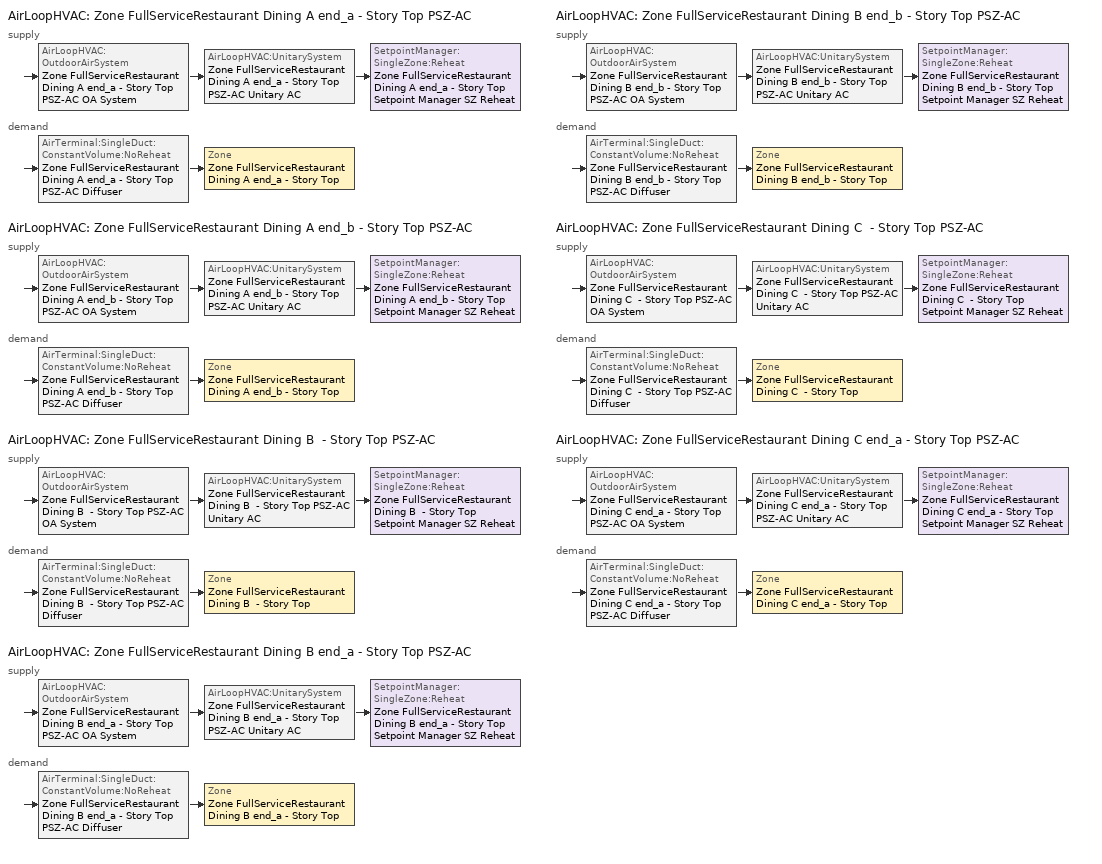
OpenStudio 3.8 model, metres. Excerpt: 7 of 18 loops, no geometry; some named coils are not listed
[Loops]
AirLoopHVAC 'Zone FullServiceRestaurant Dining A end_a - Story Top PSZ-AC'
 supply: AirLoopHVAC:OutdoorAirSystem 'Zone FullServiceRestaurant Dining A end_a - Story Top PSZ-AC OA System' > AirLoopHVAC:UnitarySystem 'Zone FullServiceRestaurant Dining A end_a - Story Top PSZ-AC Unitary AC' > SetpointManager:SingleZone:Reheat 'Zone FullServiceRestaurant Dining A end_a - Story Top Setpoint Manager SZ Reheat'
 demand: AirTerminal:SingleDuct:ConstantVolume:NoReheat 'Zone FullServiceRestaurant Dining A end_a - Story Top PSZ-AC Diffuser' > Zone 'Zone FullServiceRestaurant Dining A end_a - Story Top'
AirLoopHVAC 'Zone FullServiceRestaurant Dining A end_b - Story Top PSZ-AC'
 supply: AirLoopHVAC:OutdoorAirSystem 'Zone FullServiceRestaurant Dining A end_b - Story Top PSZ-AC OA System' > AirLoopHVAC:UnitarySystem 'Zone FullServiceRestaurant Dining A end_b - Story Top PSZ-AC Unitary AC' > SetpointManager:SingleZone:Reheat 'Zone FullServiceRestaurant Dining A end_b - Story Top Setpoint Manager SZ Reheat'
 demand: AirTerminal:SingleDuct:ConstantVolume:NoReheat 'Zone FullServiceRestaurant Dining A end_b - Story Top PSZ-AC Diffuser' > Zone 'Zone FullServiceRestaurant Dining A end_b - Story Top'
AirLoopHVAC 'Zone FullServiceRestaurant Dining B  - Story Top PSZ-AC'
 supply: AirLoopHVAC:OutdoorAirSystem 'Zone FullServiceRestaurant Dining B  - Story Top PSZ-AC OA System' > AirLoopHVAC:UnitarySystem 'Zone FullServiceRestaurant Dining B  - Story Top PSZ-AC Unitary AC' > SetpointManager:SingleZone:Reheat 'Zone FullServiceRestaurant Dining B  - Story Top Setpoint Manager SZ Reheat'
 demand: AirTerminal:SingleDuct:ConstantVolume:NoReheat 'Zone FullServiceRestaurant Dining B  - Story Top PSZ-AC Diffuser' > Zone 'Zone FullServiceRestaurant Dining B  - Story Top'
AirLoopHVAC 'Zone FullServiceRestaurant Dining B end_a - Story Top PSZ-AC'
 supply: AirLoopHVAC:OutdoorAirSystem 'Zone FullServiceRestaurant Dining B end_a - Story Top PSZ-AC OA System' > AirLoopHVAC:UnitarySystem 'Zone FullServiceRestaurant Dining B end_a - Story Top PSZ-AC Unitary AC' > SetpointManager:SingleZone:Reheat 'Zone FullServiceRestaurant Dining B end_a - Story Top Setpoint Manager SZ Reheat'
 demand: AirTerminal:SingleDuct:ConstantVolume:NoReheat 'Zone FullServiceRestaurant Dining B end_a - Story Top PSZ-AC Diffuser' > Zone 'Zone FullServiceRestaurant Dining B end_a - Story Top'
AirLoopHVAC 'Zone FullServiceRestaurant Dining B end_b - Story Top PSZ-AC'
 supply: AirLoopHVAC:OutdoorAirSystem 'Zone FullServiceRestaurant Dining B end_b - Story Top PSZ-AC OA System' > AirLoopHVAC:UnitarySystem 'Zone FullServiceRestaurant Dining B end_b - Story Top PSZ-AC Unitary AC' > SetpointManager:SingleZone:Reheat 'Zone FullServiceRestaurant Dining B end_b - Story Top Setpoint Manager SZ Reheat'
 demand: AirTerminal:SingleDuct:ConstantVolume:NoReheat 'Zone FullServiceRestaurant Dining B end_b - Story Top PSZ-AC Diffuser' > Zone 'Zone FullServiceRestaurant Dining B end_b - Story Top'
AirLoopHVAC 'Zone FullServiceRestaurant Dining C  - Story Top PSZ-AC'
 supply: AirLoopHVAC:OutdoorAirSystem 'Zone FullServiceRestaurant Dining C  - Story Top PSZ-AC OA System' > AirLoopHVAC:UnitarySystem 'Zone FullServiceRestaurant Dining C  - Story Top PSZ-AC Unitary AC' > SetpointManager:SingleZone:Reheat 'Zone FullServiceRestaurant Dining C  - Story Top Setpoint Manager SZ Reheat'
 demand: AirTerminal:SingleDuct:ConstantVolume:NoReheat 'Zone FullServiceRestaurant Dining C  - Story Top PSZ-AC Diffuser' > Zone 'Zone FullServiceRestaurant Dining C  - Story Top'
AirLoopHVAC 'Zone FullServiceRestaurant Dining C end_a - Story Top PSZ-AC'
 supply: AirLoopHVAC:OutdoorAirSystem 'Zone FullServiceRestaurant Dining C end_a - Story Top PSZ-AC OA System' > AirLoopHVAC:UnitarySystem 'Zone FullServiceRestaurant Dining C end_a - Story Top PSZ-AC Unitary AC' > SetpointManager:SingleZone:Reheat 'Zone FullServiceRestaurant Dining C end_a - Story Top Setpoint Manager SZ Reheat'
 demand: AirTerminal:SingleDuct:ConstantVolume:NoReheat 'Zone FullServiceRestaurant Dining C end_a - Story Top PSZ-AC Diffuser' > Zone 'Zone FullServiceRestaurant Dining C end_a - Story Top'
[Sizing:Zone] Zone Cooling Design Supply Air Temperature Input Method=SupplyAirTemperature; Zone Cooling Design Supply Air Temperature {C}=12.7778; Zone Cooling Design Supply Air Temperature Difference {deltaC}=11.11; Zone Heating Design Supply Air Temperature Input Method=SupplyAirTemperature; Zone Heating Design Supply Air Temperature {C}=50; Zone Heating Design Supply Air Temperature Difference {deltaC}=11.11; Zone Cooling Design Supply Air Humidity Ratio {kg-H2O/kg-air}=0.0085; Zone Heating Design Supply Air Humidity Ratio {kg-H2O/kg-air}=0.008; Cooling Design Air Flow Method=DesignDay; Heating Design Air Flow Method=DesignDay; Account for Dedicated Outdoor Air System=No; Dedicated Outdoor Air System Control Strategy=NeutralSupplyAir; Dedicated Outdoor Air Low Setpoint Temperature for Design {C}=autosize; Dedicated Outdoor Air High Setpoint Temperature for Design {C}=autosize; Zone Load Sizing Method=Sensible Load Only No Latent Load; Zone Latent Cooling Design Supply Air Humidity Ratio Input Method=HumidityRatioDifference; Zone Cooling Design Supply Air Humidity Ratio Difference {kgWater/kgDryAir}=0.005; Zone Latent Heating Design Supply Air Humidity Ratio Input Method=HumidityRatioDifference; Zone Humidification Design Supply Air Humidity Ratio Difference {kgWater/kgDryAir}=0.005
Zone FullServiceRestaurant Dining A end_a - Story Top; Zone FullServiceRestaurant Dining B end_a - Story Top; Zone FullServiceRestaurant Dining C end_a - Story Top; Zone FullServiceRestaurant Dining B  - Story Top; Zone FullServiceRestaurant Dining C  - Story Top; Zone FullServiceRestaurant Dining A end_b - Story Top; Zone FullServiceRestaurant Dining B end_b - Story Top
[Zone equipment]
Zone FullServiceRestaurant Dining A end_a - Story Top: Zone FullServiceRestaurant Dining A end_a - Story Top PSZ-AC Diffuser
Zone FullServiceRestaurant Dining B end_a - Story Top: Zone FullServiceRestaurant Dining B end_a - Story Top PSZ-AC Diffuser
Zone FullServiceRestaurant Dining C end_a - Story Top: Zone FullServiceRestaurant Dining C end_a - Story Top PSZ-AC Diffuser
Zone FullServiceRestaurant Dining B  - Story Top: Zone FullServiceRestaurant Dining B  - Story Top PSZ-AC Diffuser
Zone FullServiceRestaurant Dining C  - Story Top: Zone FullServiceRestaurant Dining C  - Story Top PSZ-AC Diffuser
Zone FullServiceRestaurant Dining A end_b - Story Top: Zone FullServiceRestaurant Dining A end_b - Story Top PSZ-AC Diffuser
Zone FullServiceRestaurant Dining B end_b - Story Top: Zone FullServiceRestaurant Dining B end_b - Story Top PSZ-AC Diffuser
[AirLoopHVAC] Design Return Air Flow Fraction of Supply Air Flow=1
Name | Availability Schedule | Design Supply Air Flow Rate {m3/s}
Zone FullServiceRestaurant Dining A end_a - Story Top PSZ-AC | Zone FullServiceRestaurant Dining A end_a - Story Top PSZ-AC Occ Sch | 0.203971
Zone FullServiceRestaurant Dining A end_b - Story Top PSZ-AC | Zone FullServiceRestaurant Dining A end_b - Story Top PSZ-AC Occ Sch | 0.205693
Zone FullServiceRestaurant Dining B  - Story Top PSZ-AC | Zone FullServiceRestaurant Dining B  - Story Top PSZ-AC Occ Sch | 0.0644834
Zone FullServiceRestaurant Dining B end_a - Story Top PSZ-AC | Zone FullServiceRestaurant Dining B end_a - Story Top PSZ-AC Occ Sch | 0.114909
Zone FullServiceRestaurant Dining B end_b - Story Top PSZ-AC | Zone FullServiceRestaurant Dining B end_b - Story Top PSZ-AC Occ Sch | 0.116029
Zone FullServiceRestaurant Dining C  - Story Top PSZ-AC | Zone FullServiceRestaurant Dining C  - Story Top PSZ-AC Occ Sch | 0.112204
Zone FullServiceRestaurant Dining C end_a - Story Top PSZ-AC | Zone FullServiceRestaurant Dining C end_a - Story Top PSZ-AC Occ Sch | 0.198259
[Sizing:System] Type of Load to Size On=Sensible; Central Heating Maximum System Air Flow Ratio=1; Preheat Design Temperature {C}=7.22222; Preheat Design Humidity Ratio {kg-H2O/kg-Air}=0.008; Precool Design Temperature {C}=12.7778; Precool Design Humidity Ratio {kg-H2O/kg-Air}=0.008; Central Cooling Design Supply Air Temperature {C}=12.7778; Central Heating Design Supply Air Temperature {C}=50; Sizing Option=Coincident; 100% Outdoor Air in Cooling=No; 100% Outdoor Air in Heating=No; Central Cooling Design Supply Air Humidity Ratio {kg-H2O/kg-Air}=0.0085; Central Heating Design Supply Air Humidity Ratio {kg-H2O/kg-Air}=0.008; Cooling Design Air Flow Method=DesignDay; Heating Design Air Flow Method=DesignDay; System Outdoor Air Method=ZoneSum; Zone Maximum Outdoor Air Fraction=1; Cooling Supply Air Flow Rate Per Floor Area {m3/s-m2}=0.00996765; Cooling Fraction of Autosized Cooling Supply Air Flow Rate=1; Cooling Supply Air Flow Rate Per Unit Cooling Capacity {m3/s-W}=3.94755e-05; Heating Supply Air Flow Rate Per Floor Area {m3/s-m2}=0.00996765; Heating Fraction of Autosized Heating Supply Air Flow Rate=1; Heating Fraction of Autosized Cooling Supply Air Flow Rate=1; Heating Supply Air Flow Rate Per Unit Heating Capacity {m3/s-W}=3.15882e-05; Cooling Design Capacity Method=CoolingDesignCapacity; Cooling Design Capacity Per Floor Area {W/m2}=234.7; Fraction of Autosized Cooling Design Capacity=1; Heating Design Capacity Method=HeatingDesignCapacity; Heating Design Capacity Per Floor Area {W/m2}=157; Fraction of Autosized Heating Design Capacity=1; Central Cooling Capacity Control Method=OnOff; Occupant Diversity=1
Name | Design Outdoor Air Flow Rate {m3/s} | Cooling Design Capacity {W} | Heating Design Capacity {W}
Zone FullServiceRestaurant Dining A end_a - Story Top PSZ-AC | 0.203971 | 4758.35 | 10274.33
Zone FullServiceRestaurant Dining A end_b - Story Top PSZ-AC | 0.205693 | 4780.71 | 10274.33
Zone FullServiceRestaurant Dining B  - Story Top PSZ-AC | 0.0644834 | 1553.52 | 3480.03
Zone FullServiceRestaurant Dining B end_a - Story Top PSZ-AC | 0.114909 | 2721.45 | 5979.55
Zone FullServiceRestaurant Dining B end_b - Story Top PSZ-AC | 0.116029 | 2735.65 | 5979.55
Zone FullServiceRestaurant Dining C  - Story Top PSZ-AC | 0.112204 | 2687.13 | 5979.55
Zone FullServiceRestaurant Dining C end_a - Story Top PSZ-AC | 0.198259 | 4686.08 | 10274.33
[SetpointManager:SingleZone:Reheat] Minimum Supply Air Temperature {C}=12.7778; Maximum Supply Air Temperature {C}=50
Name | Control Zone | Setpoint Node or NodeList
Zone FullServiceRestaurant Dining A end_a - Story Top Setpoint Manager SZ Reheat | Zone FullServiceRestaurant Dining A end_a - Story Top | Zone FullServiceRestaurant Dining A end_a - Story Top PSZ-AC Supply Outlet Node
Zone FullServiceRestaurant Dining A end_b - Story Top Setpoint Manager SZ Reheat | Zone FullServiceRestaurant Dining A end_b - Story Top | Zone FullServiceRestaurant Dining A end_b - Story Top PSZ-AC Supply Outlet Node
Zone FullServiceRestaurant Dining B  - Story Top Setpoint Manager SZ Reheat | Zone FullServiceRestaurant Dining B  - Story Top | Zone FullServiceRestaurant Dining B  - Story Top PSZ-AC Supply Outlet Node
Zone FullServiceRestaurant Dining B end_a - Story Top Setpoint Manager SZ Reheat | Zone FullServiceRestaurant Dining B end_a - Story Top | Zone FullServiceRestaurant Dining B end_a - Story Top PSZ-AC Supply Outlet Node
Zone FullServiceRestaurant Dining B end_b - Story Top Setpoint Manager SZ Reheat | Zone FullServiceRestaurant Dining B end_b - Story Top | Zone FullServiceRestaurant Dining B end_b - Story Top PSZ-AC Supply Outlet Node
Zone FullServiceRestaurant Dining C  - Story Top Setpoint Manager SZ Reheat | Zone FullServiceRestaurant Dining C  - Story Top | Zone FullServiceRestaurant Dining C  - Story Top PSZ-AC Supply Outlet Node
Zone FullServiceRestaurant Dining C end_a - Story Top Setpoint Manager SZ Reheat | Zone FullServiceRestaurant Dining C end_a - Story Top | Zone FullServiceRestaurant Dining C end_a - Story Top PSZ-AC Supply Outlet Node
[Coil:Heating:Electric] Availability Schedule=Always On Discrete; Efficiency=1
Name | Nominal Capacity {W}
Zone FullServiceRestaurant Dining A end_a - Story Top PSZ-AC Electric Backup Htg Coil | 12501.5
Zone FullServiceRestaurant Dining A end_b - Story Top PSZ-AC Electric Backup Htg Coil | 12563.7
Zone FullServiceRestaurant Dining B  - Story Top PSZ-AC Electric Backup Htg Coil | 4068.1
Zone FullServiceRestaurant Dining B end_a - Story Top PSZ-AC Electric Backup Htg Coil | 7138.46
Zone FullServiceRestaurant Dining B end_b - Story Top PSZ-AC Electric Backup Htg Coil | 7178.89
Zone FullServiceRestaurant Dining C  - Story Top PSZ-AC Electric Backup Htg Coil | 7040.77
Zone FullServiceRestaurant Dining C end_a - Story Top PSZ-AC Electric Backup Htg Coil | 12295.2
[Coil:Cooling:DX:SingleSpeed] Availability Schedule=Always On Discrete; Rated Sensible Heat Ratio=0.701083; Rated COP {W/W}=3.14722; Rated Evaporator Fan Power Per Volume Flow Rate 2017 {W/(m3/s)}=773.3; Rated Evaporator Fan Power Per Volume Flow Rate 2023 {W/(m3/s)}=934.4; Total Cooling Capacity Function of Temperature Curve=CoilClgDXQRatio_fTwbToadbSI; Total Cooling Capacity Function of Flow Fraction Curve=CoilClgDXSnglQRatio_fCFMRatio; Energy Input Ratio Function of Temperature Curve=CoilClgDXEIRRatio_fTwbToadbSI; Energy Input Ratio Function of Flow Fraction Curve=CoilClgDXSnglEIRRatio_fCFMRatio; Part Load Fraction Correlation Curve=CoilClgDXEIRRatio_fQFrac; Minimum Outdoor Dry-Bulb Temperature for Compressor Operation {C}=-25; Nominal Time for Condensate Removal to Begin {s}=0; Ratio of Initial Moisture Evaporation Rate and Steady State Latent Capacity=0; Maximum Cycling Rate {cycles/hr}=0; Latent Capacity Time Constant {s}=0; Condenser Type=AirCooled; Evaporative Condenser Effectiveness=0.9; Evaporative Condenser Air Flow Rate {m3/s}=autosize; Evaporative Condenser Pump Rated Power Consumption {W}=autosize; Crankcase Heater Capacity {W}=0; Maximum Outdoor Dry-Bulb Temperature for Crankcase Heater Operation {C}=10; Basin Heater Capacity {W/K}=0; Basin Heater Setpoint Temperature {C}=2
Name | Rated Total Cooling Capacity {W} | Rated Air Flow Rate {m3/s}
Zone FullServiceRestaurant Dining A end_a - Story Top PSZ-AC 1spd DX AC Clg Coil 20kBtu/hr 9.7SEER 21kBtu/hr 9.7SEER | 5065.08 | 0.203971
Zone FullServiceRestaurant Dining A end_b - Story Top PSZ-AC 1spd DX AC Clg Coil 20kBtu/hr 9.7SEER 21kBtu/hr 9.7SEER | 5107.85 | 0.205693
Zone FullServiceRestaurant Dining B  - Story Top PSZ-AC 1spd DX AC Clg Coil 8kBtu/hr 9.7SEER 8kBtu/hr 9.7SEER | 1601.28 | 0.0644834
Zone FullServiceRestaurant Dining B end_a - Story Top PSZ-AC 1spd DX AC Clg Coil 13kBtu/hr 9.7SEER 13kBtu/hr 9.7SEER | 2853.47 | 0.114909
Zone FullServiceRestaurant Dining B end_b - Story Top PSZ-AC 1spd DX AC Clg Coil 12kBtu/hr 9.7SEER 13kBtu/hr 9.7SEER | 2881.27 | 0.116029
Zone FullServiceRestaurant Dining C  - Story Top PSZ-AC 1spd DX AC Clg Coil 12kBtu/hr 9.7SEER 12kBtu/hr 9.7SEER | 2786.28 | 0.112204
Zone FullServiceRestaurant Dining C end_a - Story Top PSZ-AC 1spd DX AC Clg Coil 20kBtu/hr 9.7SEER 20kBtu/hr 9.7SEER | 4923.25 | 0.198259
[Fan:OnOff] Availability Schedule=Always On Discrete; Fan Total Efficiency=0.53625; Pressure Rise {Pa}=622.722; Motor Efficiency=0.825; Motor In Airstream Fraction=1
Name | Maximum Flow Rate {m3/s} | Fan Power Ratio Function of Speed Ratio Curve | Fan Efficiency Ratio Function of Speed Ratio Curve
Zone FullServiceRestaurant Dining A end_a - Story Top PSZ-AC Fan | 0.203971 | Fan On Off Power Curve 7 | Fan On Off Efficiency Curve 7
Zone FullServiceRestaurant Dining A end_b - Story Top PSZ-AC Fan | 0.205693 | Fan On Off Power Curve 8 | Fan On Off Efficiency Curve 8
Zone FullServiceRestaurant Dining B  - Story Top PSZ-AC Fan | 0.0644834 | Fan On Off Power Curve 9 | Fan On Off Efficiency Curve 9
Zone FullServiceRestaurant Dining B end_a - Story Top PSZ-AC Fan | 0.114909 | Fan On Off Power Curve 10 | Fan On Off Efficiency Curve 10
Zone FullServiceRestaurant Dining B end_b - Story Top PSZ-AC Fan | 0.116029 | Fan On Off Power Curve 11 | Fan On Off Efficiency Curve 11
Zone FullServiceRestaurant Dining C  - Story Top PSZ-AC Fan | 0.112204 | Fan On Off Power Curve 12 | Fan On Off Efficiency Curve 12
Zone FullServiceRestaurant Dining C end_a - Story Top PSZ-AC Fan | 0.198259 | Fan On Off Power Curve 13 | Fan On Off Efficiency Curve 13
[AirLoopHVAC:UnitarySystem] Control Type=Load; Dehumidification Control Type=None; Availability Schedule=Always On Discrete; Fan Placement=DrawThrough; DX Heating Coil Sizing Ratio=1; Use DOAS DX Cooling Coil=No; DOAS DX Cooling Coil Leaving Minimum Air Temperature {C}=2; Latent Load Control=SensibleOnlyLoadControl; Supply Air Flow Rate Method During Cooling Operation=SupplyAirFlowRate; Supply Air Flow Rate Method During Heating Operation=SupplyAirFlowRate; Supply Air Flow Rate Method When No Cooling or Heating is Required=None; No Load Supply Air Flow Rate Control Set To Low Speed=Yes; Maximum Supply Air Temperature {C}=50; Maximum Outdoor Dry-Bulb Temperature for Supplemental Heater Operation {C}=21; Ancilliary On-Cycle Electric Power {W}=0; Ancilliary Off-Cycle Electric Power {W}=0
Name | Controlling Zone or Thermostat Location | Supply Fan | Supply Air Fan Operating Mode Schedule | Heating Coil | Cooling Coil | Supplemental Heating Coil | Supply Air Flow Rate During Cooling Operation {m3/s} | Supply Air Flow Rate During Heating Operation {m3/s}
Zone FullServiceRestaurant Dining A end_a - Story Top PSZ-AC Unitary AC | Zone FullServiceRestaurant Dining A end_a - Story Top | Zone FullServiceRestaurant Dining A end_a - Story Top PSZ-AC Fan | Zone FullServiceRestaurant Dining A end_a - Story Top PSZ-AC_night_fancycle_schedule | Zone FullServiceRestaurant Dining A end_a - Story Top PSZ-AC Water Htg Coil | Zone FullServiceRestaurant Dining A end_a - Story Top PSZ-AC 1spd DX AC Clg Coil 20kBtu/hr 9.7SEER 21kBtu/hr 9.7SEER | Zone FullServiceRestaurant Dining A end_a - Story Top PSZ-AC Electric Backup Htg Coil | 0.203971 | 0.203971
Zone FullServiceRestaurant Dining A end_b - Story Top PSZ-AC Unitary AC | Zone FullServiceRestaurant Dining A end_b - Story Top | Zone FullServiceRestaurant Dining A end_b - Story Top PSZ-AC Fan | Zone FullServiceRestaurant Dining A end_b - Story Top PSZ-AC_night_fancycle_schedule | Zone FullServiceRestaurant Dining A end_b - Story Top PSZ-AC Water Htg Coil | Zone FullServiceRestaurant Dining A end_b - Story Top PSZ-AC 1spd DX AC Clg Coil 20kBtu/hr 9.7SEER 21kBtu/hr 9.7SEER | Zone FullServiceRestaurant Dining A end_b - Story Top PSZ-AC Electric Backup Htg Coil | 0.205693 | 0.205693
Zone FullServiceRestaurant Dining B  - Story Top PSZ-AC Unitary AC | Zone FullServiceRestaurant Dining B  - Story Top | Zone FullServiceRestaurant Dining B  - Story Top PSZ-AC Fan | Zone FullServiceRestaurant Dining B  - Story Top PSZ-AC_night_fancycle_schedule | Zone FullServiceRestaurant Dining B  - Story Top PSZ-AC Water Htg Coil | Zone FullServiceRestaurant Dining B  - Story Top PSZ-AC 1spd DX AC Clg Coil 8kBtu/hr 9.7SEER 8kBtu/hr 9.7SEER | Zone FullServiceRestaurant Dining B  - Story Top PSZ-AC Electric Backup Htg Coil | 0.0644834 | 0.0644834
Zone FullServiceRestaurant Dining B end_a - Story Top PSZ-AC Unitary AC | Zone FullServiceRestaurant Dining B end_a - Story Top | Zone FullServiceRestaurant Dining B end_a - Story Top PSZ-AC Fan | Zone FullServiceRestaurant Dining B end_a - Story Top PSZ-AC_night_fancycle_schedule | Zone FullServiceRestaurant Dining B end_a - Story Top PSZ-AC Water Htg Coil | Zone FullServiceRestaurant Dining B end_a - Story Top PSZ-AC 1spd DX AC Clg Coil 13kBtu/hr 9.7SEER 13kBtu/hr 9.7SEER | Zone FullServiceRestaurant Dining B end_a - Story Top PSZ-AC Electric Backup Htg Coil | 0.114909 | 0.114909
Zone FullServiceRestaurant Dining B end_b - Story Top PSZ-AC Unitary AC | Zone FullServiceRestaurant Dining B end_b - Story Top | Zone FullServiceRestaurant Dining B end_b - Story Top PSZ-AC Fan | Zone FullServiceRestaurant Dining B end_b - Story Top PSZ-AC_night_fancycle_schedule | Zone FullServiceRestaurant Dining B end_b - Story Top PSZ-AC Water Htg Coil | Zone FullServiceRestaurant Dining B end_b - Story Top PSZ-AC 1spd DX AC Clg Coil 12kBtu/hr 9.7SEER 13kBtu/hr 9.7SEER | Zone FullServiceRestaurant Dining B end_b - Story Top PSZ-AC Electric Backup Htg Coil | 0.116029 | 0.116029
Zone FullServiceRestaurant Dining C  - Story Top PSZ-AC Unitary AC | Zone FullServiceRestaurant Dining C  - Story Top | Zone FullServiceRestaurant Dining C  - Story Top PSZ-AC Fan | Zone FullServiceRestaurant Dining C  - Story Top PSZ-AC_night_fancycle_schedule | Zone FullServiceRestaurant Dining C  - Story Top PSZ-AC Water Htg Coil | Zone FullServiceRestaurant Dining C  - Story Top PSZ-AC 1spd DX AC Clg Coil 12kBtu/hr 9.7SEER 12kBtu/hr 9.7SEER | Zone FullServiceRestaurant Dining C  - Story Top PSZ-AC Electric Backup Htg Coil | 0.112204 | 0.112204
Zone FullServiceRestaurant Dining C end_a - Story Top PSZ-AC Unitary AC | Zone FullServiceRestaurant Dining C end_a - Story Top | Zone FullServiceRestaurant Dining C end_a - Story Top PSZ-AC Fan | Zone FullServiceRestaurant Dining C end_a - Story Top PSZ-AC_night_fancycle_schedule | Zone FullServiceRestaurant Dining C end_a - Story Top PSZ-AC Water Htg Coil | Zone FullServiceRestaurant Dining C end_a - Story Top PSZ-AC 1spd DX AC Clg Coil 20kBtu/hr 9.7SEER 20kBtu/hr 9.7SEER | Zone FullServiceRestaurant Dining C end_a - Story Top PSZ-AC Electric Backup Htg Coil | 0.198259 | 0.198259
[Controller:OutdoorAir] Economizer Control Type=NoEconomizer; Economizer Control Action Type=ModulateFlow; Economizer Maximum Limit Dry-Bulb Temperature {C}=28; Economizer Maximum Limit Enthalpy {J/kg}=64000; Lockout Type=LockoutWithCompressor; Minimum Limit Type=FixedMinimum; High Humidity Control=No; Heat Recovery Bypass Control Type=BypassWhenWithinEconomizerLimits; Economizer Operation Staging=InterlockedWithMechanicalCooling
Name | Minimum Outdoor Air Flow Rate {m3/s} | Maximum Outdoor Air Flow Rate {m3/s} | Minimum Outdoor Air Schedule | Maximum Fraction of Outdoor Air Schedule | Controller Mechanical Ventilation
Zone FullServiceRestaurant Dining A end_a - Story Top PSZ-AC OA System Controller | 0.142292 | 0.203971 | Zone FullServiceRestaurant Dining A end_a - Story Top PSZ-AC_night_ventcycle_schedule | ZoneFullServiceRestaurantDiningAendaStoryTopPSZACmaxOASch | Controller Mechanical Ventilation 8
Zone FullServiceRestaurant Dining A end_b - Story Top PSZ-AC OA System Controller | 0.142292 | 0.205693 | Zone FullServiceRestaurant Dining A end_b - Story Top PSZ-AC_night_ventcycle_schedule | ZoneFullServiceRestaurantDiningAendbStoryTopPSZACmaxOASch | Controller Mechanical Ventilation 9
Zone FullServiceRestaurant Dining B  - Story Top PSZ-AC OA System Controller | 0.0481959 | 0.0644834 | Zone FullServiceRestaurant Dining B  - Story Top PSZ-AC_night_ventcycle_schedule | ZoneFullServiceRestaurantDiningBStoryTopPSZACmaxOASch | Controller Mechanical Ventilation 10
Zone FullServiceRestaurant Dining B end_a - Story Top PSZ-AC OA System Controller | 0.0828125 | 0.114909 | Zone FullServiceRestaurant Dining B end_a - Story Top PSZ-AC_night_ventcycle_schedule | ZoneFullServiceRestaurantDiningBendaStoryTopPSZACmaxOASch | Controller Mechanical Ventilation 11
Zone FullServiceRestaurant Dining B end_b - Story Top PSZ-AC OA System Controller | 0.0828125 | 0.116029 | Zone FullServiceRestaurant Dining B end_b - Story Top PSZ-AC_night_ventcycle_schedule | ZoneFullServiceRestaurantDiningBendbStoryTopPSZACmaxOASch | Controller Mechanical Ventilation 12
Zone FullServiceRestaurant Dining C  - Story Top PSZ-AC OA System Controller | 0.0828125 | 0.112204 | Zone FullServiceRestaurant Dining C  - Story Top PSZ-AC_night_ventcycle_schedule | ZoneFullServiceRestaurantDiningCStoryTopPSZACmaxOASch | Controller Mechanical Ventilation 13
Zone FullServiceRestaurant Dining C end_a - Story Top PSZ-AC OA System Controller | 0.142292 | 0.198259 | Zone FullServiceRestaurant Dining C end_a - Story Top PSZ-AC_night_ventcycle_schedule | ZoneFullServiceRestaurantDiningCendaStoryTopPSZACmaxOASch | Controller Mechanical Ventilation 14
[Controller:MechanicalVentilation] Availability Schedule=Always On Discrete
Controller Mechanical Ventilation 8; Controller Mechanical Ventilation 9; Controller Mechanical Ventilation 10; Controller Mechanical Ventilation 11; Controller Mechanical Ventilation 12; Controller Mechanical Ventilation 13; Controller Mechanical Ventilation 14
[AirLoopHVAC:OutdoorAirSystem]
Name | Controller
Zone FullServiceRestaurant Dining A end_a - Story Top PSZ-AC OA System | Zone FullServiceRestaurant Dining A end_a - Story Top PSZ-AC OA System Controller
Zone FullServiceRestaurant Dining A end_b - Story Top PSZ-AC OA System | Zone FullServiceRestaurant Dining A end_b - Story Top PSZ-AC OA System Controller
Zone FullServiceRestaurant Dining B  - Story Top PSZ-AC OA System | Zone FullServiceRestaurant Dining B  - Story Top PSZ-AC OA System Controller
Zone FullServiceRestaurant Dining B end_a - Story Top PSZ-AC OA System | Zone FullServiceRestaurant Dining B end_a - Story Top PSZ-AC OA System Controller
Zone FullServiceRestaurant Dining B end_b - Story Top PSZ-AC OA System | Zone FullServiceRestaurant Dining B end_b - Story Top PSZ-AC OA System Controller
Zone FullServiceRestaurant Dining C  - Story Top PSZ-AC OA System | Zone FullServiceRestaurant Dining C  - Story Top PSZ-AC OA System Controller
Zone FullServiceRestaurant Dining C end_a - Story Top PSZ-AC OA System | Zone FullServiceRestaurant Dining C end_a - Story Top PSZ-AC OA System Controller
[AirTerminal:SingleDuct:ConstantVolume:NoReheat] Availability Schedule=Always On Discrete
Name | Maximum Air Flow Rate {m3/s}
Zone FullServiceRestaurant Dining A end_a - Story Top PSZ-AC Diffuser | 0.203971
Zone FullServiceRestaurant Dining A end_b - Story Top PSZ-AC Diffuser | 0.205693
Zone FullServiceRestaurant Dining B  - Story Top PSZ-AC Diffuser | 0.0644834
Zone FullServiceRestaurant Dining B end_a - Story Top PSZ-AC Diffuser | 0.114909
Zone FullServiceRestaurant Dining B end_b - Story Top PSZ-AC Diffuser | 0.116029
Zone FullServiceRestaurant Dining C  - Story Top PSZ-AC Diffuser | 0.112204
Zone FullServiceRestaurant Dining C end_a - Story Top PSZ-AC Diffuser | 0.198259
[Schedule:Ruleset]
Name | Default Day Schedule | Summer Design Day Schedule | Winter Design Day Schedule
Zone FullServiceRestaurant Dining A end_a - Story Top PSZ-AC Occ Sch | Zone FullServiceRestaurant Dining A end_a - Story Top PSZ-AC Occ Sch Default | Zone FullServiceRestaurant Dining A end_a - Story Top PSZ-AC Occ Sch Summer Design Day | Zone FullServiceRestaurant Dining A end_a - Story Top PSZ-AC Occ Sch Winter Design Day
Zone FullServiceRestaurant Dining A end_b - Story Top PSZ-AC Occ Sch | Zone FullServiceRestaurant Dining A end_b - Story Top PSZ-AC Occ Sch Default | Zone FullServiceRestaurant Dining A end_b - Story Top PSZ-AC Occ Sch Summer Design Day | Zone FullServiceRestaurant Dining A end_b - Story Top PSZ-AC Occ Sch Winter Design Day
Zone FullServiceRestaurant Dining B  - Story Top PSZ-AC Occ Sch | Zone FullServiceRestaurant Dining B  - Story Top PSZ-AC Occ Sch Default | Zone FullServiceRestaurant Dining B  - Story Top PSZ-AC Occ Sch Summer Design Day | Zone FullServiceRestaurant Dining B  - Story Top PSZ-AC Occ Sch Winter Design Day
Zone FullServiceRestaurant Dining B end_a - Story Top PSZ-AC Occ Sch | Zone FullServiceRestaurant Dining B end_a - Story Top PSZ-AC Occ Sch Default | Zone FullServiceRestaurant Dining B end_a - Story Top PSZ-AC Occ Sch Summer Design Day | Zone FullServiceRestaurant Dining B end_a - Story Top PSZ-AC Occ Sch Winter Design Day
Zone FullServiceRestaurant Dining B end_b - Story Top PSZ-AC Occ Sch | Zone FullServiceRestaurant Dining B end_b - Story Top PSZ-AC Occ Sch Default | Zone FullServiceRestaurant Dining B end_b - Story Top PSZ-AC Occ Sch Summer Design Day | Zone FullServiceRestaurant Dining B end_b - Story Top PSZ-AC Occ Sch Winter Design Day
Zone FullServiceRestaurant Dining C  - Story Top PSZ-AC Occ Sch | Zone FullServiceRestaurant Dining C  - Story Top PSZ-AC Occ Sch Default | Zone FullServiceRestaurant Dining C  - Story Top PSZ-AC Occ Sch Summer Design Day | Zone FullServiceRestaurant Dining C  - Story Top PSZ-AC Occ Sch Winter Design Day
Zone FullServiceRestaurant Dining C end_a - Story Top PSZ-AC Occ Sch | Zone FullServiceRestaurant Dining C end_a - Story Top PSZ-AC Occ Sch Default | Zone FullServiceRestaurant Dining C end_a - Story Top PSZ-AC Occ Sch Summer Design Day | Zone FullServiceRestaurant Dining C end_a - Story Top PSZ-AC Occ Sch Winter Design Day
ZoneFullServiceRestaurantDiningAendaStoryTopPSZACmaxOASch | ZoneFullServiceRestaurantDiningAendaStoryTopPSZACmaxOASchDefault
ZoneFullServiceRestaurantDiningAendbStoryTopPSZACmaxOASch | ZoneFullServiceRestaurantDiningAendbStoryTopPSZACmaxOASchDefault
ZoneFullServiceRestaurantDiningBStoryTopPSZACmaxOASch | ZoneFullServiceRestaurantDiningBStoryTopPSZACmaxOASchDefault
ZoneFullServiceRestaurantDiningBendaStoryTopPSZACmaxOASch | ZoneFullServiceRestaurantDiningBendaStoryTopPSZACmaxOASchDefault
ZoneFullServiceRestaurantDiningBendbStoryTopPSZACmaxOASch | ZoneFullServiceRestaurantDiningBendbStoryTopPSZACmaxOASchDefault
ZoneFullServiceRestaurantDiningCStoryTopPSZACmaxOASch | ZoneFullServiceRestaurantDiningCStoryTopPSZACmaxOASchDefault
ZoneFullServiceRestaurantDiningCendaStoryTopPSZACmaxOASch | ZoneFullServiceRestaurantDiningCendaStoryTopPSZACmaxOASchDefault
Zone FullServiceRestaurant Dining A end_a - Story Top PSZ-AC_night_fancycle_schedule | Zone FullServiceRestaurant Dining A end_a - Story Top PSZ-AC Occ Sch Default 1 | Zone FullServiceRestaurant Dining A end_a - Story Top PSZ-AC Occ Sch Summer Design Day 1 | Zone FullServiceRestaurant Dining A end_a - Story Top PSZ-AC Occ Sch Winter Design Day 1
Zone FullServiceRestaurant Dining A end_b - Story Top PSZ-AC_night_fancycle_schedule | Zone FullServiceRestaurant Dining A end_b - Story Top PSZ-AC Occ Sch Default 1 | Zone FullServiceRestaurant Dining A end_b - Story Top PSZ-AC Occ Sch Summer Design Day 1 | Zone FullServiceRestaurant Dining A end_b - Story Top PSZ-AC Occ Sch Winter Design Day 1
Zone FullServiceRestaurant Dining B  - Story Top PSZ-AC_night_fancycle_schedule | Zone FullServiceRestaurant Dining B  - Story Top PSZ-AC Occ Sch Default 1 | Zone FullServiceRestaurant Dining B  - Story Top PSZ-AC Occ Sch Summer Design Day 1 | Zone FullServiceRestaurant Dining B  - Story Top PSZ-AC Occ Sch Winter Design Day 1
Zone FullServiceRestaurant Dining B end_a - Story Top PSZ-AC_night_fancycle_schedule | Zone FullServiceRestaurant Dining B end_a - Story Top PSZ-AC Occ Sch Default 1 | Zone FullServiceRestaurant Dining B end_a - Story Top PSZ-AC Occ Sch Summer Design Day 1 | Zone FullServiceRestaurant Dining B end_a - Story Top PSZ-AC Occ Sch Winter Design Day 1
Zone FullServiceRestaurant Dining B end_b - Story Top PSZ-AC_night_fancycle_schedule | Zone FullServiceRestaurant Dining B end_b - Story Top PSZ-AC Occ Sch Default 1 | Zone FullServiceRestaurant Dining B end_b - Story Top PSZ-AC Occ Sch Summer Design Day 1 | Zone FullServiceRestaurant Dining B end_b - Story Top PSZ-AC Occ Sch Winter Design Day 1
Zone FullServiceRestaurant Dining C  - Story Top PSZ-AC_night_fancycle_schedule | Zone FullServiceRestaurant Dining C  - Story Top PSZ-AC Occ Sch Default 1 | Zone FullServiceRestaurant Dining C  - Story Top PSZ-AC Occ Sch Summer Design Day 1 | Zone FullServiceRestaurant Dining C  - Story Top PSZ-AC Occ Sch Winter Design Day 1
Zone FullServiceRestaurant Dining C end_a - Story Top PSZ-AC_night_fancycle_schedule | Zone FullServiceRestaurant Dining C end_a - Story Top PSZ-AC Occ Sch Default 1 | Zone FullServiceRestaurant Dining C end_a - Story Top PSZ-AC Occ Sch Summer Design Day 1 | Zone FullServiceRestaurant Dining C end_a - Story Top PSZ-AC Occ Sch Winter Design Day 1
[Schedule:Day]
Zone FullServiceRestaurant Dining A end_a - Story Top PSZ-AC Occ Sch Default; Zone FullServiceRestaurant Dining A end_b - Story Top PSZ-AC Occ Sch Default; Zone FullServiceRestaurant Dining B  - Story Top PSZ-AC Occ Sch Default; Zone FullServiceRestaurant Dining B end_a - Story Top PSZ-AC Occ Sch Default; Zone FullServiceRestaurant Dining B end_b - Story Top PSZ-AC Occ Sch Default; Zone FullServiceRestaurant Dining C  - Story Top PSZ-AC Occ Sch Default; Zone FullServiceRestaurant Dining C end_a - Story Top PSZ-AC Occ Sch Default; Zone FullServiceRestaurant Dining A end_a - Story Top PSZ-AC Occ Sch Default 1; Zone FullServiceRestaurant Dining A end_b - Story Top PSZ-AC Occ Sch Default 1; Zone FullServiceRestaurant Dining B  - Story Top PSZ-AC Occ Sch Default 1; Zone FullServiceRestaurant Dining B end_a - Story Top PSZ-AC Occ Sch Default 1; Zone FullServiceRestaurant Dining B end_b - Story Top PSZ-AC Occ Sch Default 1; Zone FullServiceRestaurant Dining C  - Story Top PSZ-AC Occ Sch Default 1; Zone FullServiceRestaurant Dining C end_a - Story Top PSZ-AC Occ Sch Default 1: 8, 15, 0, 17, 45, 1, 24, 0, 0
Zone FullServiceRestaurant Dining A end_a - Story Top PSZ-AC Occ Sch Winter Design Day; Zone FullServiceRestaurant Dining A end_a - Story Top PSZ-AC Occ Sch Summer Design Day; Zone FullServiceRestaurant Dining A end_b - Story Top PSZ-AC Occ Sch Winter Design Day; Zone FullServiceRestaurant Dining A end_b - Story Top PSZ-AC Occ Sch Summer Design Day; Zone FullServiceRestaurant Dining B  - Story Top PSZ-AC Occ Sch Winter Design Day; Zone FullServiceRestaurant Dining B  - Story Top PSZ-AC Occ Sch Summer Design Day; Zone FullServiceRestaurant Dining B end_a - Story Top PSZ-AC Occ Sch Winter Design Day; Zone FullServiceRestaurant Dining B end_a - Story Top PSZ-AC Occ Sch Summer Design Day; Zone FullServiceRestaurant Dining B end_b - Story Top PSZ-AC Occ Sch Winter Design Day; Zone FullServiceRestaurant Dining B end_b - Story Top PSZ-AC Occ Sch Summer Design Day; Zone FullServiceRestaurant Dining C  - Story Top PSZ-AC Occ Sch Winter Design Day; Zone FullServiceRestaurant Dining C  - Story Top PSZ-AC Occ Sch Summer Design Day; Zone FullServiceRestaurant Dining C end_a - Story Top PSZ-AC Occ Sch Winter Design Day; Zone FullServiceRestaurant Dining C end_a - Story Top PSZ-AC Occ Sch Summer Design Day; Zone FullServiceRestaurant Dining A end_a - Story Top PSZ-AC Occ Sch Summer Design Day 1; Zone FullServiceRestaurant Dining A end_a - Story Top PSZ-AC Occ Sch Winter Design Day 1; Zone FullServiceRestaurant Dining A end_b - Story Top PSZ-AC Occ Sch Summer Design Day 1; Zone FullServiceRestaurant Dining A end_b - Story Top PSZ-AC Occ Sch Winter Design Day 1; Zone FullServiceRestaurant Dining B  - Story Top PSZ-AC Occ Sch Summer Design Day 1; Zone FullServiceRestaurant Dining B  - Story Top PSZ-AC Occ Sch Winter Design Day 1; Zone FullServiceRestaurant Dining B end_a - Story Top PSZ-AC Occ Sch Summer Design Day 1; Zone FullServiceRestaurant Dining B end_a - Story Top PSZ-AC Occ Sch Winter Design Day 1; Zone FullServiceRestaurant Dining B end_b - Story Top PSZ-AC Occ Sch Summer Design Day 1; Zone FullServiceRestaurant Dining B end_b - Story Top PSZ-AC Occ Sch Winter Design Day 1; Zone FullServiceRestaurant Dining C  - Story Top PSZ-AC Occ Sch Summer Design Day 1; Zone FullServiceRestaurant Dining C  - Story Top PSZ-AC Occ Sch Winter Design Day 1; Zone FullServiceRestaurant Dining C end_a - Story Top PSZ-AC Occ Sch Summer Design Day 1; Zone FullServiceRestaurant Dining C end_a - Story Top PSZ-AC Occ Sch Winter Design Day 1: 24, 0, 1
Zone FullServiceRestaurant Dining A end_a - Story Top PSZ-AC Occ Sch Saturday; Zone FullServiceRestaurant Dining A end_b - Story Top PSZ-AC Occ Sch Saturday; Zone FullServiceRestaurant Dining B  - Story Top PSZ-AC Occ Sch Saturday; Zone FullServiceRestaurant Dining B end_a - Story Top PSZ-AC Occ Sch Saturday; Zone FullServiceRestaurant Dining B end_b - Story Top PSZ-AC Occ Sch Saturday; Zone FullServiceRestaurant Dining C  - Story Top PSZ-AC Occ Sch Saturday; Zone FullServiceRestaurant Dining C end_a - Story Top PSZ-AC Occ Sch Saturday; Zone FullServiceRestaurant Dining A end_a - Story Top PSZ-AC Occ Sch Saturday 1; Zone FullServiceRestaurant Dining A end_b - Story Top PSZ-AC Occ Sch Saturday 1; Zone FullServiceRestaurant Dining B  - Story Top PSZ-AC Occ Sch Saturday 1; Zone FullServiceRestaurant Dining B end_a - Story Top PSZ-AC Occ Sch Saturday 1; Zone FullServiceRestaurant Dining B end_b - Story Top PSZ-AC Occ Sch Saturday 1; Zone FullServiceRestaurant Dining C  - Story Top PSZ-AC Occ Sch Saturday 1; Zone FullServiceRestaurant Dining C end_a - Story Top PSZ-AC Occ Sch Saturday 1: 11, 15, 0, 22, 0, 1, 24, 0, 0
Zone FullServiceRestaurant Dining A end_a - Story Top PSZ-AC Occ Sch Sunday; Zone FullServiceRestaurant Dining A end_b - Story Top PSZ-AC Occ Sch Sunday; Zone FullServiceRestaurant Dining B  - Story Top PSZ-AC Occ Sch Sunday; Zone FullServiceRestaurant Dining B end_a - Story Top PSZ-AC Occ Sch Sunday; Zone FullServiceRestaurant Dining B end_b - Story Top PSZ-AC Occ Sch Sunday; Zone FullServiceRestaurant Dining C  - Story Top PSZ-AC Occ Sch Sunday; Zone FullServiceRestaurant Dining C end_a - Story Top PSZ-AC Occ Sch Sunday; Zone FullServiceRestaurant Dining A end_a - Story Top PSZ-AC Occ Sch Sunday 1; Zone FullServiceRestaurant Dining A end_b - Story Top PSZ-AC Occ Sch Sunday 1; Zone FullServiceRestaurant Dining B  - Story Top PSZ-AC Occ Sch Sunday 1; Zone FullServiceRestaurant Dining B end_a - Story Top PSZ-AC Occ Sch Sunday 1; Zone FullServiceRestaurant Dining B end_b - Story Top PSZ-AC Occ Sch Sunday 1; Zone FullServiceRestaurant Dining C  - Story Top PSZ-AC Occ Sch Sunday 1; Zone FullServiceRestaurant Dining C end_a - Story Top PSZ-AC Occ Sch Sunday 1: 11, 15, 0, 21, 45, 1, 24, 0, 0
ZoneFullServiceRestaurantDiningAendaStoryTopPSZACmaxOASchDefault; ZoneFullServiceRestaurantDiningAendbStoryTopPSZACmaxOASchDefault; ZoneFullServiceRestaurantDiningBStoryTopPSZACmaxOASchDefault; ZoneFullServiceRestaurantDiningBendaStoryTopPSZACmaxOASchDefault; ZoneFullServiceRestaurantDiningBendbStoryTopPSZACmaxOASchDefault; ZoneFullServiceRestaurantDiningCStoryTopPSZACmaxOASchDefault; ZoneFullServiceRestaurantDiningCendaStoryTopPSZACmaxOASchDefault: 24, 0, 0.7
[Schedule:Rule] Date Specification Type=DateRange; Start Month=1; Start Day=1; End Month=12; End Day=31
Name | Schedule Ruleset | Rule Order | Day Schedule | Apply Saturday | Apply Sunday
Zone FullServiceRestaurant Dining A end_a - Story Top PSZ-AC Occ Sch Saturday Rule | Zone FullServiceRestaurant Dining A end_a - Story Top PSZ-AC Occ Sch | 1 | Zone FullServiceRestaurant Dining A end_a - Story Top PSZ-AC Occ Sch Saturday | Yes
Zone FullServiceRestaurant Dining A end_a - Story Top PSZ-AC Occ Sch Sunday Rule | Zone FullServiceRestaurant Dining A end_a - Story Top PSZ-AC Occ Sch | 0 | Zone FullServiceRestaurant Dining A end_a - Story Top PSZ-AC Occ Sch Sunday |  | Yes
Zone FullServiceRestaurant Dining A end_b - Story Top PSZ-AC Occ Sch Saturday Rule | Zone FullServiceRestaurant Dining A end_b - Story Top PSZ-AC Occ Sch | 1 | Zone FullServiceRestaurant Dining A end_b - Story Top PSZ-AC Occ Sch Saturday | Yes
Zone FullServiceRestaurant Dining A end_b - Story Top PSZ-AC Occ Sch Sunday Rule | Zone FullServiceRestaurant Dining A end_b - Story Top PSZ-AC Occ Sch | 0 | Zone FullServiceRestaurant Dining A end_b - Story Top PSZ-AC Occ Sch Sunday |  | Yes
Zone FullServiceRestaurant Dining B  - Story Top PSZ-AC Occ Sch Saturday Rule | Zone FullServiceRestaurant Dining B  - Story Top PSZ-AC Occ Sch | 1 | Zone FullServiceRestaurant Dining B  - Story Top PSZ-AC Occ Sch Saturday | Yes
Zone FullServiceRestaurant Dining B  - Story Top PSZ-AC Occ Sch Sunday Rule | Zone FullServiceRestaurant Dining B  - Story Top PSZ-AC Occ Sch | 0 | Zone FullServiceRestaurant Dining B  - Story Top PSZ-AC Occ Sch Sunday |  | Yes
Zone FullServiceRestaurant Dining B end_a - Story Top PSZ-AC Occ Sch Saturday Rule | Zone FullServiceRestaurant Dining B end_a - Story Top PSZ-AC Occ Sch | 1 | Zone FullServiceRestaurant Dining B end_a - Story Top PSZ-AC Occ Sch Saturday | Yes
Zone FullServiceRestaurant Dining B end_a - Story Top PSZ-AC Occ Sch Sunday Rule | Zone FullServiceRestaurant Dining B end_a - Story Top PSZ-AC Occ Sch | 0 | Zone FullServiceRestaurant Dining B end_a - Story Top PSZ-AC Occ Sch Sunday |  | Yes
Zone FullServiceRestaurant Dining B end_b - Story Top PSZ-AC Occ Sch Saturday Rule | Zone FullServiceRestaurant Dining B end_b - Story Top PSZ-AC Occ Sch | 1 | Zone FullServiceRestaurant Dining B end_b - Story Top PSZ-AC Occ Sch Saturday | Yes
Zone FullServiceRestaurant Dining B end_b - Story Top PSZ-AC Occ Sch Sunday Rule | Zone FullServiceRestaurant Dining B end_b - Story Top PSZ-AC Occ Sch | 0 | Zone FullServiceRestaurant Dining B end_b - Story Top PSZ-AC Occ Sch Sunday |  | Yes
Zone FullServiceRestaurant Dining C  - Story Top PSZ-AC Occ Sch Saturday Rule | Zone FullServiceRestaurant Dining C  - Story Top PSZ-AC Occ Sch | 1 | Zone FullServiceRestaurant Dining C  - Story Top PSZ-AC Occ Sch Saturday | Yes
Zone FullServiceRestaurant Dining C  - Story Top PSZ-AC Occ Sch Sunday Rule | Zone FullServiceRestaurant Dining C  - Story Top PSZ-AC Occ Sch | 0 | Zone FullServiceRestaurant Dining C  - Story Top PSZ-AC Occ Sch Sunday |  | Yes
Zone FullServiceRestaurant Dining C end_a - Story Top PSZ-AC Occ Sch Saturday Rule | Zone FullServiceRestaurant Dining C end_a - Story Top PSZ-AC Occ Sch | 1 | Zone FullServiceRestaurant Dining C end_a - Story Top PSZ-AC Occ Sch Saturday | Yes
Zone FullServiceRestaurant Dining C end_a - Story Top PSZ-AC Occ Sch Sunday Rule | Zone FullServiceRestaurant Dining C end_a - Story Top PSZ-AC Occ Sch | 0 | Zone FullServiceRestaurant Dining C end_a - Story Top PSZ-AC Occ Sch Sunday |  | Yes
Zone FullServiceRestaurant Dining A end_a - Story Top PSZ-AC Occ Sch Sunday Rule 1 | Zone FullServiceRestaurant Dining A end_a - Story Top PSZ-AC_night_fancycle_schedule | 0 | Zone FullServiceRestaurant Dining A end_a - Story Top PSZ-AC Occ Sch Sunday 1 |  | Yes
Zone FullServiceRestaurant Dining A end_a - Story Top PSZ-AC Occ Sch Saturday Rule 1 | Zone FullServiceRestaurant Dining A end_a - Story Top PSZ-AC_night_fancycle_schedule | 1 | Zone FullServiceRestaurant Dining A end_a - Story Top PSZ-AC Occ Sch Saturday 1 | Yes
Zone FullServiceRestaurant Dining A end_b - Story Top PSZ-AC Occ Sch Sunday Rule 1 | Zone FullServiceRestaurant Dining A end_b - Story Top PSZ-AC_night_fancycle_schedule | 0 | Zone FullServiceRestaurant Dining A end_b - Story Top PSZ-AC Occ Sch Sunday 1 |  | Yes
Zone FullServiceRestaurant Dining A end_b - Story Top PSZ-AC Occ Sch Saturday Rule 1 | Zone FullServiceRestaurant Dining A end_b - Story Top PSZ-AC_night_fancycle_schedule | 1 | Zone FullServiceRestaurant Dining A end_b - Story Top PSZ-AC Occ Sch Saturday 1 | Yes
Zone FullServiceRestaurant Dining B  - Story Top PSZ-AC Occ Sch Sunday Rule 1 | Zone FullServiceRestaurant Dining B  - Story Top PSZ-AC_night_fancycle_schedule | 0 | Zone FullServiceRestaurant Dining B  - Story Top PSZ-AC Occ Sch Sunday 1 |  | Yes
Zone FullServiceRestaurant Dining B  - Story Top PSZ-AC Occ Sch Saturday Rule 1 | Zone FullServiceRestaurant Dining B  - Story Top PSZ-AC_night_fancycle_schedule | 1 | Zone FullServiceRestaurant Dining B  - Story Top PSZ-AC Occ Sch Saturday 1 | Yes
Zone FullServiceRestaurant Dining B end_a - Story Top PSZ-AC Occ Sch Sunday Rule 1 | Zone FullServiceRestaurant Dining B end_a - Story Top PSZ-AC_night_fancycle_schedule | 0 | Zone FullServiceRestaurant Dining B end_a - Story Top PSZ-AC Occ Sch Sunday 1 |  | Yes
Zone FullServiceRestaurant Dining B end_a - Story Top PSZ-AC Occ Sch Saturday Rule 1 | Zone FullServiceRestaurant Dining B end_a - Story Top PSZ-AC_night_fancycle_schedule | 1 | Zone FullServiceRestaurant Dining B end_a - Story Top PSZ-AC Occ Sch Saturday 1 | Yes
Zone FullServiceRestaurant Dining B end_b - Story Top PSZ-AC Occ Sch Sunday Rule 1 | Zone FullServiceRestaurant Dining B end_b - Story Top PSZ-AC_night_fancycle_schedule | 0 | Zone FullServiceRestaurant Dining B end_b - Story Top PSZ-AC Occ Sch Sunday 1 |  | Yes
Zone FullServiceRestaurant Dining B end_b - Story Top PSZ-AC Occ Sch Saturday Rule 1 | Zone FullServiceRestaurant Dining B end_b - Story Top PSZ-AC_night_fancycle_schedule | 1 | Zone FullServiceRestaurant Dining B end_b - Story Top PSZ-AC Occ Sch Saturday 1 | Yes
Zone FullServiceRestaurant Dining C  - Story Top PSZ-AC Occ Sch Sunday Rule 1 | Zone FullServiceRestaurant Dining C  - Story Top PSZ-AC_night_fancycle_schedule | 0 | Zone FullServiceRestaurant Dining C  - Story Top PSZ-AC Occ Sch Sunday 1 |  | Yes
Zone FullServiceRestaurant Dining C  - Story Top PSZ-AC Occ Sch Saturday Rule 1 | Zone FullServiceRestaurant Dining C  - Story Top PSZ-AC_night_fancycle_schedule | 1 | Zone FullServiceRestaurant Dining C  - Story Top PSZ-AC Occ Sch Saturday 1 | Yes
Zone FullServiceRestaurant Dining C end_a - Story Top PSZ-AC Occ Sch Sunday Rule 1 | Zone FullServiceRestaurant Dining C end_a - Story Top PSZ-AC_night_fancycle_schedule | 0 | Zone FullServiceRestaurant Dining C end_a - Story Top PSZ-AC Occ Sch Sunday 1 |  | Yes
Zone FullServiceRestaurant Dining C end_a - Story Top PSZ-AC Occ Sch Saturday Rule 1 | Zone FullServiceRestaurant Dining C end_a - Story Top PSZ-AC_night_fancycle_schedule | 1 | Zone FullServiceRestaurant Dining C end_a - Story Top PSZ-AC Occ Sch Saturday 1 | Yes
[Schedule:Constant] Value=1
Always On Discrete; Zone FullServiceRestaurant Dining A end_a - Story Top PSZ-AC_night_ventcycle_schedule; Zone FullServiceRestaurant Dining A end_b - Story Top PSZ-AC_night_ventcycle_schedule; Zone FullServiceRestaurant Dining B  - Story Top PSZ-AC_night_ventcycle_schedule; Zone FullServiceRestaurant Dining B end_a - Story Top PSZ-AC_night_ventcycle_schedule; Zone FullServiceRestaurant Dining B end_b - Story Top PSZ-AC_night_ventcycle_schedule; Zone FullServiceRestaurant Dining C  - Story Top PSZ-AC_night_ventcycle_schedule; Zone FullServiceRestaurant Dining C end_a - Story Top PSZ-AC_night_ventcycle_schedule
[Curve:Exponent] Coefficient1 Constant=1; Coefficient2 Constant=0; Coefficient3 Constant=0; Minimum Value of x=0; Maximum Value of x=1
Fan On Off Power Curve 7; Fan On Off Power Curve 8; Fan On Off Power Curve 9; Fan On Off Power Curve 10; Fan On Off Power Curve 11; Fan On Off Power Curve 12; Fan On Off Power Curve 13
[Curve:Cubic] Maximum Value of x=1
Name | Coefficient1 Constant | Coefficient2 x | Coefficient3 x**2 | Coefficient4 x**3 | Minimum Value of x
Fan On Off Efficiency Curve 7; Fan On Off Efficiency Curve 8; Fan On Off Efficiency Curve 9; Fan On Off Efficiency Curve 10; Fan On Off Efficiency Curve 11; Fan On Off Efficiency Curve 12; Fan On Off Efficiency Curve 13 | 1 | 0 | 0 | 0 | 0
CoilClgDXEIRRatio_fQFrac | 0 | 5.1091 | -8.5515 | 4.4744 | 0.7
[Curve:Biquadratic] Minimum Value of x=13.89; Maximum Value of x=25; Minimum Value of y=23.89; Maximum Value of y=46.11; Minimum Curve Output=0.77
Name | Coefficient1 Constant | Coefficient2 x | Coefficient3 x**2 | Coefficient4 y | Coefficient5 y**2 | Coefficient6 x*y | Maximum Curve Output
CoilClgDXQRatio_fTwbToadbSI | 0.86779 | 0.014245 | 0.000554 | -0.007569 | 3.2e-05 | -0.000191 | 1.29
CoilClgDXEIRRatio_fTwbToadbSI | 0.116709 | 0.028458 | -0.000411 | 0.021422 | 0.000162 | -0.00068 | 1.33
[Curve:Quadratic]
Name | Coefficient1 Constant | Coefficient2 x | Coefficient3 x**2 | Minimum Value of x | Maximum Value of x
CoilClgDXSnglQRatio_fCFMRatio | 0.8 | 0.2 | 0 | 0.5 | 1.5
CoilClgDXSnglEIRRatio_fCFMRatio | 1.156 | -0.1816 | 0.0256 | 0 | 1
